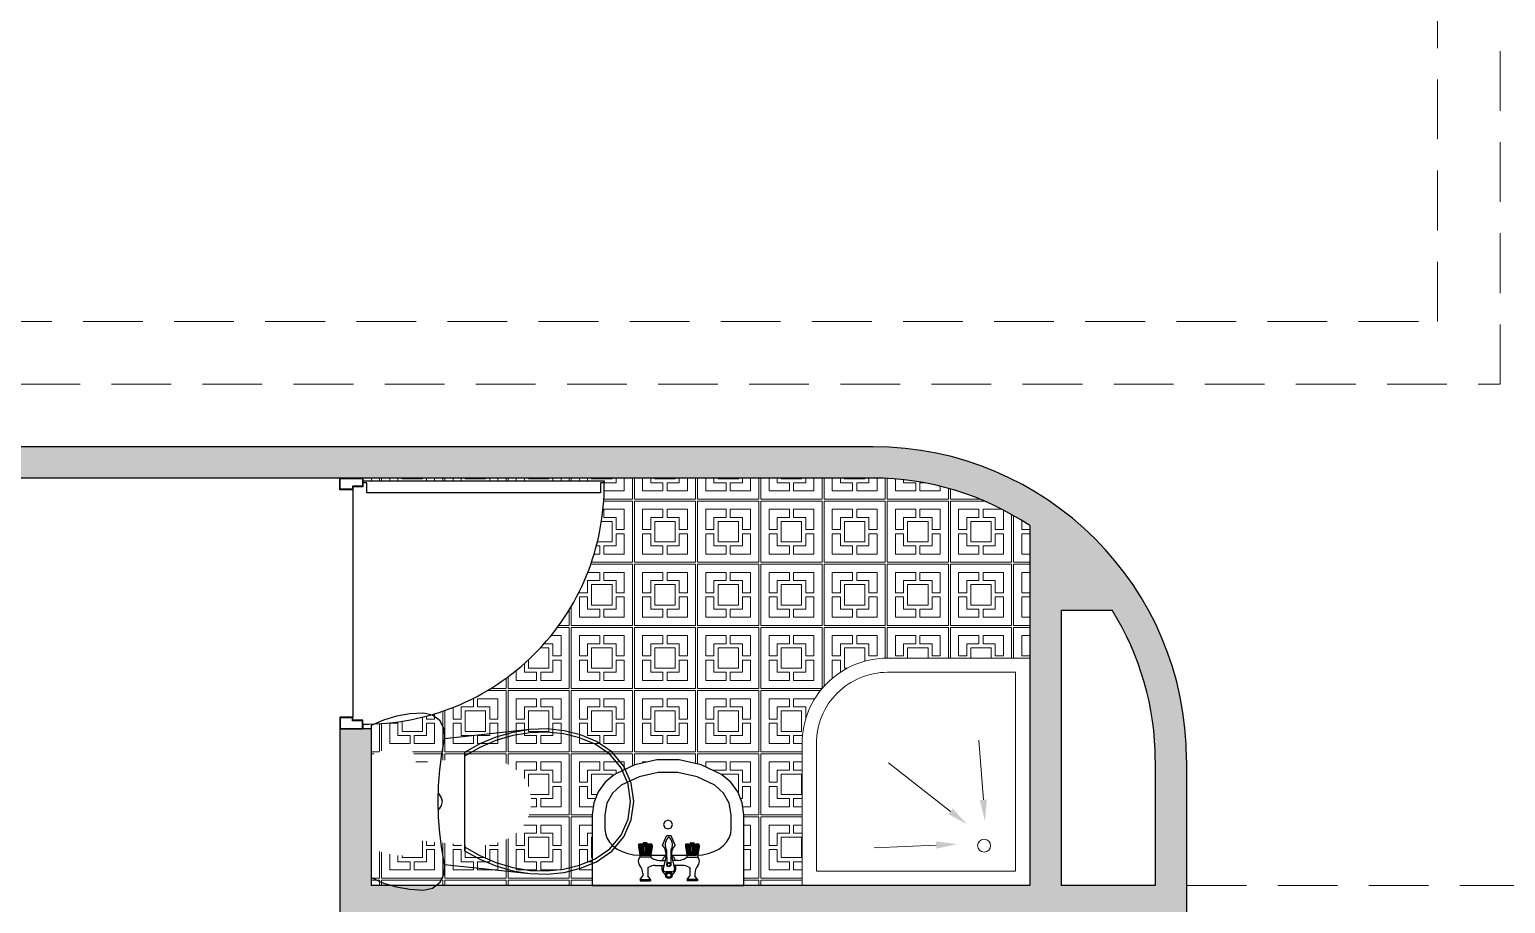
# Model space of a CAD drawing. Header units: inches. Extents: x 70 to 1974, y -315 to 363.
# Drawn here: x 1176.509 to 1181.215, y 195.348 to 198.137 of the extents above; entities that cross this region are included whole.
import ezdxf

# ---------------------------------------------------------------- set-up
doc = ezdxf.new("R2010")
doc.units = ezdxf.units.IN
doc.header["$MEASUREMENT"] = 0
doc.linetypes.add('DASHED2', pattern=[9.525, 6.35, -3.175])
for name, color, linetype, lineweight in [('1', 19, 'Continuous', 5), ('hidden line', 252, 'Continuous', 5), ('LAYER1', 8, 'Continuous', 9)]:
    doc.layers.add(name, color=color, linetype=linetype, lineweight=lineweight)
doc.layers.add('AX', color=7, linetype='Continuous', lineweight=18, true_color=0xb7ad8f)
doc.layers.add('elev', color=8, linetype='Continuous')
doc.layers.add('fer', color=8, linetype='Continuous')

# ---------------------------------------------------------------- blocks, each defined once
blk = doc.blocks.new('Bath4')
for p, q in [((-0.652, -0.5264), (-0.6377, -0.3365)), ((-0.5472, -0.5632), (-0.3492, -0.4082)), ((-0.5019, -0.6708), (-0.3044, -0.6801))]:
    blk.add_line(p, q)
for points in [[(-0.0742, -0.8), (-0.8, -0.8), (-0.8, -0.0742), (-0.3464, -0.0742, -0.414214), (-0.0742, -0.3464)], [(-0.1196, -0.7546), (-0.7546, -0.7546), (-0.7546, -0.1196), (-0.3464, -0.1196, -0.414214), (-0.1196, -0.3464)]]:
    blk.add_lwpolyline(points, format="xyb", close=True)
blk.add_circle((-0.6545, -0.6727), 0.0207)
for points in [[(-0.6633, -0.5255), (-0.6407, -0.5272), (-0.6571, -0.5942)], [(-0.5542, -0.5542), (-0.5402, -0.5721), (-0.6008, -0.6051)], [(-0.5014, -0.6595), (-0.5024, -0.6822), (-0.5699, -0.6677)]]:
    blk.add_solid(points)
blk = doc.blocks.new('PL_WC_1_UT')
at = {"layer": 'fer', "linetype": 'ByBlock'}
for p, q in [((-0.2284, 0.645), (-0.2446, 0.6076)), ((0.2284, 0.645), (-0.2284, 0.645)), ((0.2446, 0.6076), (0.2284, 0.645)), ((-0.2446, 0.6076), (-0.2564, 0.5687)), ((0.2564, 0.5687), (0.2446, 0.6076)), ((-0.2564, 0.5687), (-0.2635, 0.5285)), ((0.2635, 0.5285), (0.2564, 0.5687)), ((-0.2635, 0.5285), (-0.2659, 0.4879)), ((-0.2659, 0.4879), (-0.2597, 0.4603)), ((0.2597, 0.4603), (0.2659, 0.4879)), ((0.2659, 0.4879), (0.2635, 0.5285)), ((-0.2597, 0.4603), (-0.2423, 0.4381)), ((0.2423, 0.4381), (0.2597, 0.4603)), ((-0.2423, 0.4381), (-0.2171, 0.4255)), ((-0.2171, 0.4255), (-0.1889, 0.4249)), ((-0.1889, 0.4249), (-0.2164, 0.1682)), ((0.1889, 0.4249), (0.2171, 0.4255)), ((0.2164, 0.1682), (0.1889, 0.4249)), ((0.2171, 0.4255), (0.2423, 0.4381)), ((-0.2164, 0.1682), (-0.2183, 0.1168)), ((0.2183, 0.1168), (0.2164, 0.1682)), ((-0.2183, 0.1168), (-0.2128, 0.0658)), ((0.2128, 0.0658), (0.2183, 0.1168)), ((-0.2128, 0.0658), (-0.2002, 0.016)), ((0.2002, 0.016), (0.2128, 0.0658)), ((-0.2002, 0.016), (-0.1807, -0.0315)), ((0.1807, -0.0315), (0.2002, 0.016)), ((-0.1807, -0.0315), (-0.1493, -0.0776)), ((0.1493, -0.0776), (0.1807, -0.0315)), ((-0.1493, -0.0776), (-0.1063, -0.1133)), ((0.1063, -0.1133), (0.1493, -0.0776)), ((-0.1063, -0.1133), (-0.0553, -0.1359)), ((0.0553, -0.1359), (0.1063, -0.1133)), ((-0.0553, -0.1359), (0, -0.1436)), ((0, -0.1436), (0.0553, -0.1359))]:
    blk.add_line(p, q, dxfattribs=at)
at = {"layer": 'fer', "color": 0, "linetype": 'ByBlock'}
for p, q in [((-0.0475, 0.4427), (0, 0.4439)), ((-0.0238, 0.4433), (-0.0216, 0.44)), ((-0.0029, 0.4438), (0, 0.4433)), ((0, 0.4439), (0.0475, 0.4427)), ((0, 0.4433), (0.0029, 0.4438)), ((0.0216, 0.44), (0.0238, 0.4433)), ((-0.1889, 0.4249), (-0.1421, 0.4332)), ((-0.1421, 0.4332), (-0.0949, 0.4392)), ((-0.0949, 0.4392), (-0.0475, 0.4427)), ((-0.0216, 0.44), (-0.0117, 0.4334)), ((-0.0117, 0.4334), (0, 0.431)), ((0, 0.431), (0.0117, 0.4334)), ((0.0117, 0.4334), (0.0216, 0.44)), ((0.0475, 0.4427), (0.0949, 0.4392)), ((0.0949, 0.4392), (0.1421, 0.4332)), ((0.1421, 0.4332), (0.1889, 0.4249)), ((-0.1476, 0.365), (-0.1732, 0.3191)), ((-0.136, 0.365), (-0.1624, 0.3191)), ((0.1476, 0.365), (-0.1476, 0.365)), ((0.1624, 0.3191), (0.136, 0.365)), ((0.1732, 0.3191), (0.1476, 0.365)), ((-0.1732, 0.3191), (-0.1933, 0.2706)), ((-0.1624, 0.3191), (-0.1831, 0.2703)), ((0.1831, 0.2703), (0.1624, 0.3191)), ((0.1933, 0.2706), (0.1732, 0.3191)), ((-0.1933, 0.2706), (-0.2078, 0.22)), ((-0.1831, 0.2703), (-0.198, 0.2194)), ((0.198, 0.2194), (0.1831, 0.2703)), ((0.2078, 0.22), (0.1933, 0.2706)), ((-0.2078, 0.22), (-0.2164, 0.1682)), ((-0.198, 0.2194), (-0.2067, 0.1671)), ((0.2067, 0.1671), (0.198, 0.2194)), ((0.2164, 0.1682), (0.2078, 0.22)), ((-0.2067, 0.1671), (-0.2085, 0.1172)), ((0.2085, 0.1172), (0.2067, 0.1671)), ((-0.2085, 0.1172), (-0.2033, 0.0675)), ((0.2033, 0.0675), (0.2085, 0.1172)), ((-0.2033, 0.0675), (-0.191, 0.019)), ((0.191, 0.019), (0.2033, 0.0675)), ((-0.191, 0.019), (-0.172, -0.0272)), ((0.172, -0.0272), (0.191, 0.019)), ((-0.172, -0.0272), (-0.1421, -0.0711)), ((0.1421, -0.0711), (0.172, -0.0272)), ((-0.1421, -0.0711), (-0.1012, -0.1051)), ((0.1012, -0.1051), (0.1421, -0.0711)), ((-0.1012, -0.1051), (-0.0526, -0.1266)), ((-0.0526, -0.1266), (0, -0.1339)), ((0, -0.1339), (0.0526, -0.1266)), ((0.0526, -0.1266), (0.1012, -0.1051))]:
    blk.add_line(p, q, dxfattribs=at)
blk = doc.blocks.new('DASTSHO')
at = {"layer": 'fer', "linetype": 'Continuous'}
h = blk.add_hatch(dxfattribs=at)
h.set_pattern_fill('EMPTY_FILL', color=256, scale=1000000.0, style=0)
h.set_pattern_definition([(0, (1000000, 1000000), (0, 1000000), [1e-05, -1000000])])
h.paths.add_polyline_path([(-0.3, 0), (-0.3, -0.28), (-0.2973, -0.3116), (-0.2894, -0.3424), (-0.2764, -0.3713), (-0.2586, -0.3976), (-0.2368, -0.4206), (-0.2113, -0.4396), (-0.145, -0.4727), (-0.0738, -0.4931), (0, -0.4999), (0.0738, -0.4931), (0.145, -0.4727), (0.2113, -0.4396), (0.2368, -0.4206), (0.2586, -0.3976), (0.2764, -0.3713), (0.2894, -0.3424), (0.2973, -0.3116), (0.3, -0.28), (0.3, 0)], flags=0)
at = {"layer": 'fer', "linetype": 'ByBlock'}
for p, q in [((-0.3, 0), (-0.3, -0.28)), ((-0.27, 0), (-0.3, 0)), ((0.27, 0), (-0.27, 0)), ((0.3, 0), (0.27, 0)), ((0.3, -0.28), (0.3, 0)), ((-0.2315, -0.1722), (-0.2417, -0.1886)), ((-0.2177, -0.1575), (-0.2315, -0.1722)), ((-0.2007, -0.1447), (-0.2177, -0.1575)), ((-0.181, -0.1344), (-0.2007, -0.1447)), ((-0.1592, -0.1267), (-0.181, -0.1344)), ((-0.136, -0.1221), (-0.1592, -0.1267)), ((-0.112, -0.1205), (-0.136, -0.1221)), ((-0.0138, -0.1205), (-0.112, -0.1205)), ((0.112, -0.1205), (0.0075, -0.1205)), ((0.136, -0.1221), (0.112, -0.1205)), ((0.1592, -0.1267), (0.136, -0.1221)), ((0.181, -0.1344), (0.1592, -0.1267)), ((0.2007, -0.1447), (0.181, -0.1344)), ((0.2177, -0.1575), (0.2007, -0.1447)), ((0.2315, -0.1722), (0.2177, -0.1575)), ((0.2417, -0.1886), (0.2315, -0.1722)), ((-0.2479, -0.206), (-0.25, -0.224)), ((-0.25, -0.224), (-0.25, -0.28)), ((-0.2417, -0.1886), (-0.2479, -0.206)), ((0.2479, -0.206), (0.2417, -0.1886)), ((0.25, -0.224), (0.2479, -0.206)), ((0.25, -0.28), (0.25, -0.224))]:
    blk.add_line(p, q, dxfattribs=at)
at = {"layer": 'fer'}
for p, q in [((-0.1161, -0.0184), (-0.0761, -0.0184)), ((-0.1161, -0.0234), (-0.1161, -0.0184)), ((-0.1161, -0.0234), (-0.0761, -0.0234)), ((-0.1161, -0.0234), (-0.1061, -0.0384)), ((-0.1061, -0.0471), (-0.1061, -0.0384)), ((-0.0761, -0.0234), (-0.0861, -0.0384)), ((-0.0861, -0.0709), (-0.0861, -0.0384)), ((-0.0761, -0.0234), (-0.0761, -0.0184)), ((-0.0161, -0.0545), (0.0098, -0.0545)), ((0.0698, -0.0234), (0.0698, -0.0184)), ((0.1098, -0.0184), (0.0698, -0.0184)), ((0.0698, -0.0234), (0.0798, -0.0384)), ((0.1098, -0.0234), (0.0698, -0.0234)), ((0.0798, -0.0709), (0.0798, -0.0384)), ((0.1098, -0.0234), (0.0998, -0.0384)), ((0.0998, -0.0471), (0.0998, -0.0384)), ((0.1098, -0.0234), (0.1098, -0.0184)), ((-0.1236, -0.1037), (-0.1179, -0.1127)), ((-0.1179, -0.1214), (-0.1179, -0.1127)), ((-0.0743, -0.1127), (-0.1179, -0.1127)), ((-0.0729, -0.1114), (-0.0743, -0.1127)), ((-0.0743, -0.1214), (-0.0743, -0.1127)), ((-0.0611, -0.1037), (-0.0661, -0.1057)), ((-0.0571, -0.0795), (-0.0229, -0.0795)), ((-0.0404, -0.0995), (-0.0184, -0.0995)), ((-0.0142, -0.1177), (-0.026, -0.0656)), ((-0.0117, -0.1399), (-0.0115, -0.0831)), ((0.0054, -0.1399), (0.0052, -0.0831)), ((0.0079, -0.1177), (0.0197, -0.0656)), ((0.0341, -0.0995), (0.012, -0.0995)), ((0.0508, -0.0795), (0.0166, -0.0795)), ((0.0548, -0.1037), (0.0598, -0.1057)), ((0.0665, -0.1114), (0.068, -0.1127)), ((0.068, -0.1127), (0.1115, -0.1127)), ((0.068, -0.1214), (0.068, -0.1127)), ((0.1173, -0.1037), (0.1115, -0.1127)), ((0.1115, -0.1214), (0.1115, -0.1127)), ((-0.1231, -0.1604), (-0.1231, -0.153)), ((-0.1228, -0.153), (-0.1179, -0.1214)), ((-0.1228, -0.1604), (-0.1228, -0.153)), ((-0.1202, -0.153), (-0.1158, -0.1214)), ((-0.1202, -0.1604), (-0.1202, -0.153)), ((-0.0731, -0.1644), (-0.1191, -0.1644)), ((-0.1148, -0.1214), (-0.1189, -0.153)), ((-0.1189, -0.1604), (-0.1189, -0.153)), ((-0.1179, -0.153), (-0.1139, -0.1214)), ((-0.0743, -0.1214), (-0.1179, -0.1214)), ((-0.1179, -0.1604), (-0.1179, -0.153)), ((-0.1128, -0.1214), (-0.1164, -0.153)), ((-0.1164, -0.1604), (-0.1164, -0.153)), ((-0.1152, -0.153), (-0.1118, -0.1214)), ((-0.1152, -0.1604), (-0.1152, -0.153)), ((-0.1135, -0.153), (-0.1104, -0.1214)), ((-0.1135, -0.1604), (-0.1135, -0.153)), ((-0.1085, -0.153), (-0.1064, -0.1214)), ((-0.1085, -0.1644), (-0.1085, -0.153)), ((-0.1055, -0.153), (-0.1041, -0.1214)), ((-0.1055, -0.1644), (-0.1055, -0.153)), ((-0.1051, -0.1654), (-0.1051, -0.1644)), ((-0.1018, -0.1214), (-0.1027, -0.153)), ((-0.1027, -0.1644), (-0.1027, -0.153)), ((-0.0911, -0.1694), (-0.1011, -0.1694)), ((-0.0982, -0.153), (-0.0982, -0.1214)), ((-0.0982, -0.1644), (-0.0982, -0.153)), ((-0.0982, -0.1644), (-0.0982, -0.153)), ((-0.0961, -0.1644), (-0.0961, -0.1214)), ((-0.094, -0.153), (-0.094, -0.1214)), ((-0.094, -0.1644), (-0.094, -0.153)), ((-0.0904, -0.1214), (-0.0895, -0.153)), ((-0.0895, -0.1644), (-0.0895, -0.153)), ((-0.0867, -0.153), (-0.0881, -0.1214)), ((-0.0871, -0.1654), (-0.0871, -0.1644)), ((-0.0867, -0.1644), (-0.0867, -0.153)), ((-0.0837, -0.153), (-0.0858, -0.1214)), ((-0.0837, -0.1644), (-0.0837, -0.153)), ((-0.0787, -0.153), (-0.0817, -0.1214)), ((-0.077, -0.153), (-0.0804, -0.1214)), ((-0.0794, -0.1214), (-0.0758, -0.153)), ((-0.0787, -0.1604), (-0.0787, -0.153)), ((-0.0743, -0.153), (-0.0783, -0.1214)), ((-0.0774, -0.1214), (-0.0733, -0.153)), ((-0.077, -0.1604), (-0.077, -0.153)), ((-0.072, -0.153), (-0.0764, -0.1214)), ((-0.0758, -0.1604), (-0.0758, -0.153)), ((-0.0694, -0.153), (-0.0743, -0.1214)), ((-0.0743, -0.1604), (-0.0743, -0.153)), ((-0.0733, -0.1604), (-0.0733, -0.153)), ((-0.072, -0.1604), (-0.072, -0.153)), ((-0.0694, -0.1604), (-0.0694, -0.153)), ((-0.0691, -0.1604), (-0.0691, -0.153)), ((-0.0279, -0.1595), (-0.0128, -0.1962)), ((0.0216, -0.1595), (0.0065, -0.1962)), ((0.0628, -0.1604), (0.0628, -0.153)), ((0.0631, -0.153), (0.068, -0.1214)), ((0.0631, -0.1604), (0.0631, -0.153)), ((0.0656, -0.153), (0.07, -0.1214)), ((0.0656, -0.1604), (0.0656, -0.153)), ((0.0668, -0.1644), (0.1128, -0.1644)), ((0.0711, -0.1214), (0.067, -0.153)), ((0.067, -0.1604), (0.067, -0.153)), ((0.068, -0.1214), (0.1115, -0.1214)), ((0.068, -0.153), (0.0719, -0.1214)), ((0.068, -0.1604), (0.068, -0.153)), ((0.0731, -0.1214), (0.0694, -0.153)), ((0.0694, -0.1604), (0.0694, -0.153)), ((0.0707, -0.153), (0.0741, -0.1214)), ((0.0707, -0.1604), (0.0707, -0.153)), ((0.0724, -0.153), (0.0754, -0.1214)), ((0.0724, -0.1604), (0.0724, -0.153)), ((0.0774, -0.153), (0.0794, -0.1214)), ((0.0774, -0.1644), (0.0774, -0.153)), ((0.0803, -0.153), (0.0818, -0.1214)), ((0.0803, -0.1644), (0.0803, -0.153)), ((0.0808, -0.1654), (0.0808, -0.1644)), ((0.084, -0.1214), (0.0831, -0.153)), ((0.0831, -0.1644), (0.0831, -0.153)), ((0.0848, -0.1694), (0.0948, -0.1694)), ((0.0877, -0.153), (0.0877, -0.1214)), ((0.0877, -0.1644), (0.0877, -0.153)), ((0.0898, -0.1644), (0.0898, -0.1214)), ((0.0918, -0.153), (0.0919, -0.1214)), ((0.0918, -0.1644), (0.0918, -0.153)), ((0.0918, -0.1644), (0.0918, -0.153)), ((0.0955, -0.1214), (0.0964, -0.153)), ((0.0964, -0.1644), (0.0964, -0.153)), ((0.0992, -0.153), (0.0978, -0.1214)), ((0.0988, -0.1654), (0.0988, -0.1644)), ((0.0992, -0.1644), (0.0992, -0.153)), ((0.1022, -0.153), (0.1001, -0.1214)), ((0.1022, -0.1644), (0.1022, -0.153)), ((0.1072, -0.153), (0.1041, -0.1214)), ((0.1089, -0.153), (0.1055, -0.1214)), ((0.1065, -0.1214), (0.1101, -0.153)), ((0.1072, -0.1604), (0.1072, -0.153)), ((0.1115, -0.153), (0.1076, -0.1214)), ((0.1084, -0.1214), (0.1126, -0.153)), ((0.1089, -0.1604), (0.1089, -0.153)), ((0.1139, -0.153), (0.1095, -0.1214)), ((0.1101, -0.1604), (0.1101, -0.153)), ((0.1165, -0.153), (0.1115, -0.1214)), ((0.1115, -0.1604), (0.1115, -0.153)), ((0.1126, -0.1604), (0.1126, -0.153)), ((0.1139, -0.1604), (0.1139, -0.153)), ((0.1165, -0.1604), (0.1165, -0.153)), ((0.1168, -0.1604), (0.1168, -0.153)), ((-0.0128, -0.1962), (0.0065, -0.1962))]:
    blk.add_line(p, q, dxfattribs=at)
at = {"layer": 'fer', "linetype": 'ByBlock'}
blk.add_lwpolyline([(0, -0.224), (-0.0124, -0.2291), (-0.0175, -0.2415), (-0.0124, -0.2539), (0, -0.259), (0.0124, -0.2539), (0.0175, -0.2415), (0.0124, -0.2291)], close=True, dxfattribs=at)
blk.add_lwpolyline([(0, -0.224), (-0.0124, -0.2291), (-0.0175, -0.2415), (-0.0124, -0.2539), (0, -0.259), (0.0124, -0.2539), (0.0175, -0.2415), (0.0124, -0.2291)], close=True, dxfattribs=at)
for points in [[(-0.3, -0.28), (-0.294, -0.3272), (-0.2764, -0.3713), (-0.2482, -0.4096), (-0.2113, -0.4396)], [(-0.25, -0.28), (-0.2422, -0.3258), (-0.2197, -0.3664), (-0.1849, -0.3972)], [(0.1849, -0.3972), (0.2197, -0.3664), (0.2422, -0.3258), (0.25, -0.28)], [(0.2113, -0.4396), (0.2482, -0.4096), (0.2764, -0.3713), (0.294, -0.3272), (0.3, -0.28)], [(-0.1849, -0.3972), (-0.1147, -0.4307), (-0.0389, -0.4478), (0.0389, -0.4478), (0.1147, -0.4307), (0.1849, -0.3972)], [(-0.2113, -0.4396), (-0.1311, -0.4779), (-0.0444, -0.4975), (0.0444, -0.4975), (0.1311, -0.4779), (0.2113, -0.4396)]]:
    blk.add_lwpolyline(points, dxfattribs=at)
at = {"layer": 'fer'}
for centre, radius in [((-0.0032, -0.0409), 0.0131), ((-0.0032, -0.0409), 0.00814), ((-0.0032, -0.0831), 0.00838), ((-0.0032, -0.0831), 0.00638)]:
    blk.add_circle(centre, radius, dxfattribs=at)
for centre, radius, start, end in [((-0.1561, -0.0471), 0.05, 320.08757, 0), ((-0.0032, -0.068), 0.0279, 117.5903, 204.3145), ((-0.0161, -0.0645), 0.01, 90, 186.46452), ((-0.0032, -0.068), 0.0279, 335.6855, 62.4097), ((0.0098, -0.0645), 0.01, 353.53548, 90), ((0.1498, -0.0471), 0.05, 180, 219.91243), ((-0.0961, -0.0973), 0.0282, 140.08757, 192.9962), ((-0.0961, -0.0973), 0.0282, 60.12195, 69.2491), ((-0.0571, -0.0295), 0.05, 240.12195, 270), ((-0.0404, -0.1495), 0.05, 90, 130.39833), ((-0.0032, -0.0914), 0.0279, 196.94333, 246.18728), ((-0.0679, -0.1231), 0.0542, 317.6979, 11.29112), ((0.0616, -0.1231), 0.0542, 168.70888, 222.3021), ((-0.0032, -0.0914), 0.0279, 293.81272, 343.05667), ((0.0341, -0.1495), 0.05, 49.60167, 90), ((0.0508, -0.0295), 0.05, 270, 299.87805), ((0.0898, -0.0973), 0.0282, 110.7509, 119.87805), ((0.0898, -0.0973), 0.0282, 347.0038, 39.91243), ((-0.1191, -0.1604), 0.004, 180, 270), ((-0.1188, -0.1604), 0.004, 180, 270), ((-0.1162, -0.1604), 0.004, 180, 270), ((-0.1149, -0.1604), 0.004, 180, 270), ((-0.1139, -0.1604), 0.004, 180, 270), ((-0.1124, -0.1604), 0.004, 180, 270), ((-0.1112, -0.1604), 0.004, 180, 270), ((-0.1095, -0.1604), 0.004, 180, 270), ((-0.1011, -0.1654), 0.004, 180, 270), ((-0.0911, -0.1654), 0.004, 270, 0), ((-0.0827, -0.1604), 0.004, 270, 0), ((-0.081, -0.1604), 0.004, 270, 0), ((-0.0798, -0.1604), 0.004, 270, 0), ((-0.0783, -0.1604), 0.004, 270, 0), ((-0.0773, -0.1604), 0.004, 270, 0), ((-0.076, -0.1604), 0.004, 270, 0), ((-0.0734, -0.1604), 0.004, 270, 0), ((-0.0731, -0.1604), 0.004, 270, 0), ((0.0251, -0.1613), 0.0425, 149.79225, 221.21885), ((-0.0314, -0.1613), 0.0425, 318.78115, 30.20775), ((0.0668, -0.1604), 0.004, 180, 270), ((0.0671, -0.1604), 0.004, 180, 270), ((0.0696, -0.1604), 0.004, 180, 270), ((0.071, -0.1604), 0.004, 180, 270), ((0.072, -0.1604), 0.004, 180, 270), ((0.0734, -0.1604), 0.004, 180, 270), ((0.0747, -0.1604), 0.004, 180, 270), ((0.0764, -0.1604), 0.004, 180, 270), ((0.0848, -0.1654), 0.004, 180, 270), ((0.0948, -0.1654), 0.004, 270, 0), ((0.1032, -0.1604), 0.004, 270, 0), ((0.1049, -0.1604), 0.004, 270, 0), ((0.1061, -0.1604), 0.004, 270, 0), ((0.1075, -0.1604), 0.004, 270, 0), ((0.1086, -0.1604), 0.004, 270, 0), ((0.1099, -0.1604), 0.004, 270, 0), ((0.1125, -0.1604), 0.004, 270, 0), ((0.1128, -0.1604), 0.004, 270, 0), ((-0.0032, -0.186), 0.005, 221.21885, 318.78115)]:
    blk.add_arc(centre, radius, start, end, dxfattribs=at)
blk = doc.blocks.new('DR100K')
at = {"color": 0}
blk.add_line((-0.0463, -0.0524), (-0.9537, -0.0524), dxfattribs=at)
at = {"color": 0, "linetype": 'Continuous'}
for p, q in [((-0.0591, -0.5731), (-0.0591, -0.1073)), ((-0.0591, -0.1073), (-0.0197, -0.1073)), ((-0.0192, -0.1073), (-0.0192, -0.0923)), ((-0.0192, -0.0923), (-0.0115, -0.0923)), ((-0.0115, -0.0923), (-0.0115, -0.5731)), ((-0.0591, -1.0389), (-0.0591, -0.5731)), ((-0.0115, -0.5731), (-0.0115, -1.0539)), ((-0.0197, -1.0389), (-0.0591, -1.0389)), ((-0.0192, -1.0539), (-0.0192, -1.0389)), ((-0.0115, -1.0539), (-0.0192, -1.0539))]:
    blk.add_line(p, q, dxfattribs=at)
for points in [[(-0.9537, -0.0524), (-0.9537, 0), (-1, 0), (-1, -0.0923), (-0.9658, -0.0923), (-0.9658, -0.0524)], [(-0.0463, -0.0524), (-0.0463, 0), (0, 0), (0, -0.0923), (-0.0342, -0.0923), (-0.0342, -0.0524)], [(-0.9557, -0.0505), (-0.9557, -0.0019), (-0.9981, -0.0019), (-0.9981, -0.0904), (-0.9677, -0.0904), (-0.9677, -0.0505)], [(-0.0443, -0.0505), (-0.0443, -0.0019), (-0.0019, -0.0019), (-0.0019, -0.0904), (-0.0323, -0.0904), (-0.0323, -0.0505)]]:
    blk.add_lwpolyline(points, close=True, dxfattribs=at)
blk.add_arc((-0.0294, -0.1026), 0.9514, 179.3821, 270.61611, dxfattribs=at)

msp = doc.modelspace()

# ---------------------------------------------------------------- hatches: boundary and pattern name
h = msp.add_hatch(color=156)
h.dxf.hatch_style = 1
h.paths.add_polyline_path([(1181.60131, 203.7501), (1181.23167, 203.75014), (1181.23163, 203.55014), (1181.60125, 203.5501)])
h.paths.add_polyline_path([(1181.94845, 202.54906), (1181.39837, 202.54926), (1181.39837, 202.34926), (1181.94837, 202.34906)])
h.paths.add_polyline_path([(1174.66816, 203.75091), (1174.34978, 203.75138), (1173.99177, 187.68959), (1174.19172, 187.68513), (1174.39278, 196.70571), (1179.19841, 196.70571, -0.1483315), (1179.69841, 196.55404), (1179.69841, 195.40571), (1177.59841, 195.40571), (1177.59841, 195.90571), (1177.49841, 195.90571), (1177.49841, 195.30571), (1178.29841, 195.30571), (1178.29841, 193.70571), (1177.49841, 193.70571), (1177.49841, 193.40571), (1177.59841, 193.40571), (1177.59841, 193.60571), (1179.29841, 193.60571), (1179.29841, 193.70571), (1178.39841, 193.70571), (1178.39841, 195.30571), (1180.09841, 195.30571), (1180.09841, 193.60571), (1180.19841, 193.60571), (1180.19841, 195.80571, 0.4142136), (1179.19841, 196.80571), (1174.39501, 196.80571), (1174.54537, 203.55132), (1174.66816, 203.55091)])
h.paths.add_polyline_path([(1179.79841, 196.28417), (1179.96069, 196.28417, -0.1410533), (1180.09841, 195.80571), (1180.09841, 195.40571), (1179.79841, 195.40571)], flags=16)
h.paths.add_polyline_path([(1184.53319, 203.74813), (1184.33319, 203.74819), (1184.33319, 202.54819), (1182.97054, 202.54869), (1182.97054, 202.34869), (1184.19838, 202.34824), (1184.19839, 200.77581), (1183.69838, 200.77581), (1183.69839, 199.65661), (1184.19839, 199.65661), (1184.19841, 195.82157), (1181.39841, 195.82157), (1181.39841, 193.92157), (1181.49841, 193.92157), (1181.49841, 195.72157), (1182.69841, 195.72157), (1182.69841, 194.02157), (1182.29841, 194.02157), (1182.29841, 193.92157), (1182.99048, 193.92157), (1182.99048, 193.82157), (1183.43761, 193.82157), (1184.39841, 193.82157), (1184.39841, 194.02157), (1183.09841, 194.02157), (1183.09841, 195.72157), (1184.29841, 195.72157), (1184.29841, 194.82157), (1184.39841, 194.82157), (1184.39838, 202.34817), (1184.53319, 202.34812)])
h.paths.add_polyline_path([(1184.19839, 200.271), (1183.79838, 200.271), (1183.79838, 200.67581), (1184.19839, 200.67581)], flags=16)
h.paths.add_polyline_path([(1184.19839, 200.171), (1184.19839, 199.75661), (1183.79839, 199.75661), (1183.79838, 200.171)], flags=16)
h.paths.add_polyline_path([(1182.99841, 195.72157), (1182.99841, 194.02157), (1182.79841, 194.02157), (1182.79841, 195.72157)], flags=16)
h.paths.add_polyline_path([(1188.84747, 202.54594), (1188.24483, 202.54594), (1188.24483, 202.34667), (1188.76459, 202.3465), (1188.76515, 202.34594), (1191.92448, 199.21483), (1191.83765, 193.70571), (1191.04288, 193.70571), (1191.04287, 193.70226), (1190.46389, 193.70398), (1189.8849, 193.70571), (1189.49841, 193.70571), (1189.49841, 194.20571), (1188.89841, 194.20571), (1188.89841, 193.70571), (1188.89841, 193.60571), (1191.83607, 193.60571), (1191.73415, 187.13888), (1191.93407, 187.13224), (1192.1258, 199.2969)])
h.paths.add_polyline_path([(1188.99841, 194.10571), (1189.39841, 194.10571), (1189.39841, 193.70571), (1188.99841, 193.70571)], flags=16)
h.paths.add_polyline_path([(1176.09694, 191.60571, -0.4142136), (1176.79694, 192.30571), (1177.69841, 192.30571), (1177.69841, 191.70571), (1177.79841, 191.70571), (1177.79841, 192.40571), (1176.79694, 192.40571, 0.4142136), (1175.99694, 191.60571), (1175.99694, 191.39003), (1175.89694, 191.39003), (1175.89694, 187.63826), (1176.84767, 187.60885), (1176.84767, 187.80894), (1176.09694, 187.83217)])
h.paths.add_polyline_path([(1178.89841, 187.74859), (1178.89841, 192.32157), (1178.79841, 192.32157), (1178.79841, 187.74859), (1178.04767, 187.77182), (1178.04767, 187.57172), (1178.89841, 187.54849)])
h.paths.add_polyline_path([(1182.02841, 187.65931), (1182.02841, 190.60929), (1183.89841, 190.60929), (1183.89841, 190.96543), (1183.69841, 190.96543), (1183.69841, 190.80929), (1182.02841, 190.80929), (1182.02841, 192.22157), (1183.69841, 192.22157), (1183.69841, 192.06543), (1183.89841, 192.06543), (1183.89841, 192.22157), (1183.99842, 192.22157), (1183.99842, 192.42157), (1181.82841, 192.42157), (1181.82841, 192.32157), (1179.89841, 192.32157), (1179.89841, 192.22157), (1181.82841, 192.22157), (1181.82841, 187.64959), (1179.99841, 187.71146), (1179.99841, 187.52901), (1184.79217, 187.36965), (1184.79217, 187.56976)])
h.paths.add_polyline_path([(1187.70217, 193.00571), (1185.99217, 193.00571), (1185.99217, 194.82157), (1187.60217, 194.82157), (1187.60217, 193.80571), (1187.70217, 193.80571), (1187.70217, 194.92157), (1185.59841, 194.92157), (1185.59841, 194.82157), (1185.89217, 194.82157), (1185.89217, 194.02165), (1185.59841, 194.02165), (1185.59841, 193.82165), (1185.79217, 193.82165), (1185.79217, 192.30571), (1185.79217, 191.50571), (1185.99217, 191.50571), (1185.99217, 187.32976), (1186.87108, 187.30054), (1186.87092, 187.49574), (1186.19217, 187.51674), (1186.19217, 192.4971), (1187.93683, 192.4971), (1187.93683, 192.5971), (1187.70217, 192.5971)])
h.paths.add_polyline_path([(1186.41836, 192.90571), (1187.60217, 192.90571), (1187.60217, 192.5971), (1186.41836, 192.5971)], flags=16)
h.paths.add_polyline_path([(1185.99217, 192.30571), (1185.99217, 191.60571), (1185.89217, 191.60571), (1185.89217, 192.30571)], flags=16)
h.paths.add_polyline_path([(1189.09841, 188.7186), (1188.99841, 188.7186), (1188.99841, 192.60571), (1188.89841, 192.60571), (1188.89841, 187.43302), (1188.07092, 187.45862), (1188.07099, 187.26066), (1189.09841, 187.22983)])
h.paths.add_polyline_path([(1189.50702, 200.1511), (1189.00702, 200.1511), (1189.00702, 199.1511), (1189.50702, 199.1511), (1189.50702, 199.9511)], flags=17)
h.paths.add_polyline_path([(1189.40702, 199.9511), (1189.40702, 199.2511), (1189.10702, 199.2511), (1189.10702, 199.9511)], flags=16)
at = {"layer": 'AX', "true_color": 0x7aafdf}
h = msp.add_hatch(dxfattribs=at)
h.set_pattern_fill('AR-TILE03', color=143, scale=0.013, angle=1440, pattern_type=2)
h.set_pattern_definition([(0, (818.35737, 174.6751), (2e-16, 0.2015), [0.195, -0.0065]), (90, (818.35737, 174.6751), (-0.2015, 2e-16), [0.195, -0.0065]), (0, (818.35737, 174.8701), (2e-16, 0.2015), [0.195, -0.0065]), (90, (818.55237, 174.6751), (-0.2015, 2e-16), [0.195, -0.0065]), (0, (818.38337, 174.7011), (2e-16, 0.2015), [0.065, -0.013, 0.065, -0.0585]), (90, (818.38337, 174.7011), (-0.2015, 2e-16), [0.065, -0.013, 0.065, -0.0585]), (0, (818.38337, 174.8441), (2e-16, 0.2015), [0.065, -0.013, 0.065, -0.0585]), (90, (818.52637, 174.7011), (-0.2015, 2e-16), [0.065, -0.013, 0.065, -0.0585]), (0, (818.42237, 174.7401), (2e-16, 0.2015), [0.065, -0.1365]), (90, (818.42237, 174.7401), (-0.2015, 2e-16), [0.065, -0.1365]), (0, (818.42237, 174.8051), (2e-16, 0.2015), [0.065, -0.1365]), (90, (818.48737, 174.7401), (-0.2015, 2e-16), [0.065, -0.1365]), (90, (818.44837, 174.7011), (-0.2015, 2e-16), [0.026, -0.091, 0.026, -0.0585]), (90, (818.46137, 174.7011), (-0.2015, 2e-16), [0.026, -0.091, 0.026, -0.0585]), (0, (818.38337, 174.7661), (2e-16, 0.2015), [0.026, -0.091, 0.026, -0.0585]), (0, (818.38337, 174.7791), (2e-16, 0.2015), [0.026, -0.091, 0.026, -0.0585]), (0, (818.40937, 174.7271), (2e-16, 0.2015), [0.039, -0.013, 0.039, -0.1105]), (0, (818.40937, 174.8181), (2e-16, 0.2015), [0.039, -0.013, 0.039, -0.1105]), (90, (818.40937, 174.7271), (-0.2015, 2e-16), [0.039, -0.013, 0.039, -0.1105]), (90, (818.50037, 174.7271), (-0.2015, 2e-16), [0.039, -0.013, 0.039, -0.1105])])
h.paths.add_polyline_path([(1179.24481, 196.13147), (1179.69841, 196.13147), (1179.69841, 196.55404, 0.1483315), (1179.19841, 196.70571), (1177.57226, 196.70571), (1177.57226, 196.69653), (1177.95689, 196.69653), (1178.34153, 196.69653), (1178.34153, 196.69034, -0.420536), (1177.57226, 195.9211), (1177.57226, 195.90571), (1177.59841, 195.90571), (1177.59841, 195.82186), (1177.62265, 195.83241), (1177.64796, 195.84006), (1177.67399, 195.84469), (1177.70039, 195.84624), (1177.71825, 195.84222), (1177.73267, 195.83093), (1177.74086, 195.81456), (1177.74124, 195.79625), (1177.90788, 195.8141), (1177.94119, 195.8153), (1177.97433, 195.81178), (1178.00664, 195.80361), (1178.03747, 195.79095), (1178.06739, 195.77052), (1178.09056, 195.74267), (1178.10522, 195.70953), (1178.11023, 195.67365), (1178.10522, 195.63777), (1178.09056, 195.60463), (1178.06739, 195.57678), (1178.03747, 195.55635), (1178.00664, 195.5437), (1177.97433, 195.53553), (1177.94119, 195.532), (1177.90788, 195.5332), (1177.74124, 195.55105), (1177.74086, 195.53275), (1177.73267, 195.51637), (1177.71825, 195.50508), (1177.70039, 195.50106), (1177.67399, 195.50261), (1177.64796, 195.50724), (1177.62265, 195.51489), (1177.59841, 195.52545), (1177.59841, 195.40571), (1178.30319, 195.40571), (1178.30319, 195.63126), (1178.30805, 195.66937), (1178.32228, 195.70495), (1178.34497, 195.73582), (1178.37468, 195.76001), (1178.43932, 195.79086), (1178.50918, 195.80667), (1178.58081, 195.80667), (1178.65067, 195.79086), (1178.71531, 195.76001), (1178.74502, 195.73582), (1178.76772, 195.70495), (1178.78194, 195.66937), (1178.7868, 195.63126), (1178.7868, 195.40571), (1178.97265, 195.40571), (1178.97265, 195.85931, -0.4142136)])

# ---------------------------------------------------------------- linework, layer by layer
for p, q in [((1179.19841, 196.80571), (1174.39501, 196.80571)), ((1179.19841, 196.70571), (1174.39278, 196.70571)), ((1179.69841, 196.55404), (1179.69841, 195.40571)), ((1179.79841, 196.28417), (1179.79841, 195.40571)), ((1179.79841, 196.28417), (1179.96069, 196.28417)), ((1177.49841, 195.90571), (1177.49841, 195.30571)), ((1177.59841, 195.90571), (1177.49841, 195.90571)), ((1177.59841, 195.90571), (1177.59841, 195.40571)), ((1180.09841, 195.80571), (1180.09841, 195.40571)), ((1180.19841, 195.80571), (1180.19841, 193.60571)), ((1179.69841, 195.40571), (1177.59841, 195.40571)), ((1180.09841, 195.40571), (1179.79841, 195.40571))]:
    msp.add_line(p, q)
for radius, start, end in [(1, 0, 90), (0.9, 56.25101, 90), (0.9, 360, 32.11517)]:
    msp.add_arc((1179.19841, 195.80571), radius, start, end)
at = {"layer": 'hidden line', "linetype": 'DASHED2', "ltscale": 0.03}
msp.add_line((1180.19841, 195.40571), (1181.39841, 195.40571), dxfattribs=at)
for points in [[(1181.19855, 203.35014), (1174.73698, 203.35014), (1174.73698, 197.00571), (1181.19855, 197.00571)], [(1180.99855, 203.15014), (1174.93698, 203.15014), (1174.93698, 197.20571), (1180.99855, 197.20571)]]:
    msp.add_lwpolyline(points, close=True, dxfattribs=at)

# ---------------------------------------------------------------- block references
at = {"layer": '1'}
for name, p, xscale, yscale, zscale, rotation in [('PL_WC_1_UT', (1178.28349, 195.67365), 1.062140074628559, 1.062140074628559, 1.062140074628559, 89.9999999999999), ('DASTSHO', (1178.545, 195.40571), 0.8059164504111324, 0.8059164504111324, 0.8059164504111324, 180)]:
    msp.add_blockref(name, p, dxfattribs=dict(at, xscale=xscale, yscale=yscale, zscale=zscale, rotation=rotation))
at = {"layer": 'elev', "xscale": 0.7999999999998708, "yscale": 0.7999999999998708, "zscale": 0.7999999999998708, "rotation": 89.99999999999999}
msp.add_blockref('DR100K', (1177.49841, 196.70571), dxfattribs=at)
at = {"layer": 'LAYER1', "xscale": -1, "rotation": 359.9999981240225}
msp.add_blockref('Bath4', (1178.89841, 196.20571), dxfattribs=at)

doc.saveas('drawing.dxf')
